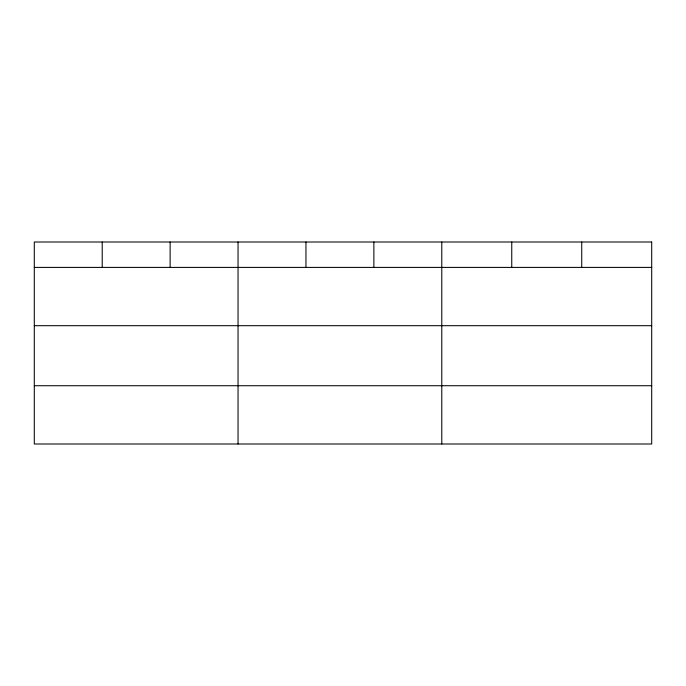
<?xml version="1.0" encoding="UTF-8"?>
<svg xmlns="http://www.w3.org/2000/svg" width="686" height="686" viewBox="0 0 686 686"><rect width="100%" height="100%" fill="white"/><g stroke="black" fill="none" stroke-linecap="round" stroke-linejoin="round"><path stroke-width="1.03" d="M34.3 267.411L651.7 267.411M34.3 325.687L651.7 325.687M34.3 385.721L651.7 385.721M581.728 242.004L581.728 267.411M511.756 242.004L511.756 267.411M441.784 242.004L441.784 443.996M373.87 242.004L373.87 267.411M305.956 242.004L305.956 267.411M238.042 242.004L238.042 443.996M170.128 242.004L170.128 267.411M102.214 242.004L102.214 267.411M651.7 242.004L34.3 242.004L34.3 443.996L651.7 443.996L651.7 242.004"/></g></svg>
